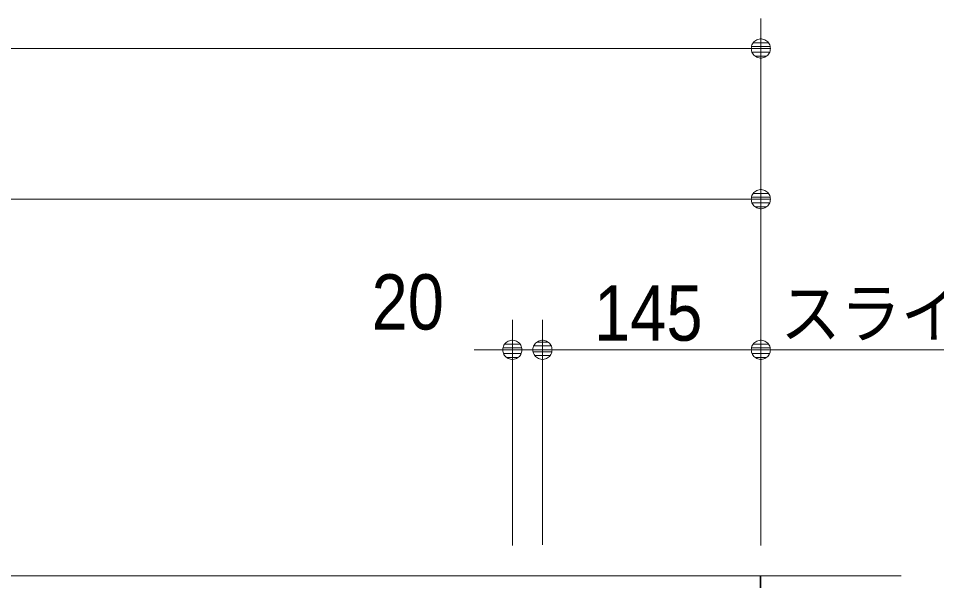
# Model space of a CAD drawing. Units: millimetres, scale not verified. Extents: x -6062 to 6062, y -3045 to 3045.
# Drawn here: x -1713 to -1103, y 347 to 720 of the extents above; entities that cross this region are included whole.
import ezdxf
from ezdxf.enums import TextEntityAlignment as Align

# ---------------------------------------------------------------- set-up
doc = ezdxf.new("R2010")
doc.units = ezdxf.units.MM
doc.header["$LTSCALE"] = 20
for name, color, linetype, lineweight in [('0-0_2寸法-3', 7, 'Continuous', 9), ('0-1_3一般', 7, 'Continuous', 9), ('0-3_2寸法-1', 7, 'Continuous', 9), ('0-4_0', 7, 'Continuous', 9), ('0-5_2寸法-2', 7, 'Continuous', 9)]:
    doc.layers.add(name, color=color, linetype=linetype, lineweight=lineweight)
doc.styles.add('ＭＳ ゴシック', font='')
doc.styles.add('ＭＳ Ｐゴシック', font='')
doc.styles.get('ＭＳ ゴシック').set_extended_font_data('MS Gothic')
doc.styles.get('ＭＳ Ｐゴシック').set_extended_font_data('MS PGothic')

# ---------------------------------------------------------------- blocks, each defined once
blk = doc.blocks.new('_Dot')
at = {"layer": '0-4_0'}
for p, q in [((-10, 0), (-20, 0)), ((9.78, 2), (-9.78, 2)), ((7.99, 6), (-7.99, 6)), ((9.16, -3.98), (-9.16, -3.98)), ((6, -7.98), (-6, -7.98))]:
    blk.add_line(p, q, dxfattribs=at)
for points in [[(10, 0), (9.92, 1.25), (9.69, 2.49), (9.3, 3.68), (8.76, 4.82), (8.09, 5.88), (7.29, 6.85), (6.37, 7.71), (5.36, 8.44), (4.26, 9.05), (3.09, 9.51), (1.87, 9.82), (0.63, 9.98), (-0.63, 9.98), (-1.87, 9.82), (-3.09, 9.51), (-4.26, 9.05), (-5.36, 8.44), (-6.37, 7.71), (-7.29, 6.85), (-8.09, 5.88), (-8.76, 4.82), (-9.3, 3.68), (-9.69, 2.49), (-9.92, 1.25), (-10, 0), (0, 0)], [(-10, 0), (-9.92, -1.25), (-9.69, -2.49), (-9.3, -3.68), (-8.76, -4.82), (-8.09, -5.88), (-7.29, -6.85), (-6.37, -7.71), (-5.36, -8.44), (-4.26, -9.05), (-3.09, -9.51), (-1.87, -9.82), (-0.63, -9.98), (0.63, -9.98), (1.87, -9.82), (3.09, -9.51), (4.26, -9.05), (5.36, -8.44), (6.37, -7.71), (7.29, -6.85), (8.09, -5.88), (8.76, -4.82), (9.3, -3.68), (9.69, -2.49), (9.92, -1.25), (10, 0), (0, 0)]]:
    blk.add_lwpolyline(points, close=True, dxfattribs=at)
blk = doc.blocks.new('グループ-83')
at = {"layer": '0-0_2寸法-3'}
blk.add_line((11360, 10000), (20857.8, 10000), dxfattribs=at)
at = {"layer": '0-0_2寸法-3', "style": 'ＭＳ ゴシック', "width": 0.9}
for s, p in [('スライド式受け金具', (11620.6, 9966.6)), ('\u3000\u3000\u3000\u3000\u3000\u3000\u3000\u3000取付位置', (11659.2, 8724.9))]:
    blk.add_text(s, height=650.9, dxfattribs=at).set_placement(p, align=Align.BOTTOM_LEFT)
blk = doc.blocks.new('グループ-87')
at = {"layer": '0-1_3一般'}
for p, q in [((-61696.5, 7000), (13223.5, 7000)), ((11360, 7000), (11360, -40000))]:
    blk.add_line(p, q, dxfattribs=at)
blk = doc.blocks.new('グループ-88')
at = {"layer": '0-1_3一般'}
blk.add_lwpolyline([(11350, 6340), (-59990, 6340), (-59990, 7000), (11350, 7000)], close=True, dxfattribs=at)
blk = doc.blocks.new('グループ-89')
at = {"layer": '0-1_3一般'}
for name in ['グループ-87', 'グループ-88']:
    blk.add_blockref(name, (0, 0), dxfattribs=at)

msp = doc.modelspace()

# ---------------------------------------------------------------- linework, layer by layer
at = {"layer": '0-3_2寸法-1'}
for p, q in [((-1219.5, 620), (-1219.5, 720)), ((-2535.79, 700), (-1232.21, 700)), ((-1219.5, 520), (-1219.5, 620)), ((-2434.79, 600), (-1232.21, 600)), ((-1364.5, 370.6), (-1364.5, 520)), ((-1219.5, 370), (-1219.5, 520)), ((-1351.79, 500), (-1232.21, 500))]:
    msp.add_line(p, q, dxfattribs=at)
at = {"layer": '0-5_2寸法-2'}
for p, q in [((-1384.5, 370), (-1384.5, 520)), ((-1364.5, 370.6), (-1364.5, 520)), ((-1397.21, 500), (-1409.92, 500)), ((-1364.5, 500), (-1384.5, 500)), ((-1351.79, 500), (-1339.08, 500))]:
    msp.add_line(p, q, dxfattribs=at)

# ---------------------------------------------------------------- block references
at = {"layer": '0-0_2寸法-3', "xscale": 0.05, "yscale": 0.05}
msp.add_blockref('グループ-83', (-1787.5, 0), dxfattribs=at)
at = {"layer": '0-1_3一般', "xscale": 0.05, "yscale": 0.05}
msp.add_blockref('グループ-89', (-1787.5, 0), dxfattribs=at)
at = {"layer": '0-3_2寸法-1', "xscale": 0.6356201, "yscale": 0.6356201}
for p in [(-1219.5, 700), (-1219.5, 600), (-1219.5, 500)]:
    msp.add_blockref('_Dot', p, dxfattribs=at)
at = {"layer": '0-3_2寸法-1', "xscale": 0.6356201, "yscale": 0.6356201, "rotation": 180}
msp.add_blockref('_Dot', (-1364.5, 500), dxfattribs=at)
at = {"layer": '0-5_2寸法-2', "xscale": 0.6356201, "yscale": 0.6356201}
msp.add_blockref('_Dot', (-1384.5, 500), dxfattribs=at)
at = {"layer": '0-5_2寸法-2', "xscale": 0.6356201, "yscale": 0.6356201, "rotation": 180}
msp.add_blockref('_Dot', (-1364.5, 500), dxfattribs=at)

# ---------------------------------------------------------------- texts
at = {"layer": '0-3_2寸法-1', "style": 'ＭＳ Ｐゴシック', "width": 0.9}
msp.add_text('145', height=36.66, dxfattribs=at).set_placement((-1330.22, 495.04), align=Align.BOTTOM_LEFT)
at = {"layer": '0-5_2寸法-2', "style": 'ＭＳ Ｐゴシック', "width": 0.9}
msp.add_text('20', height=36.66, dxfattribs=at).set_placement((-1477.98, 502.48), align=Align.BOTTOM_LEFT)

doc.saveas('drawing.dxf')
